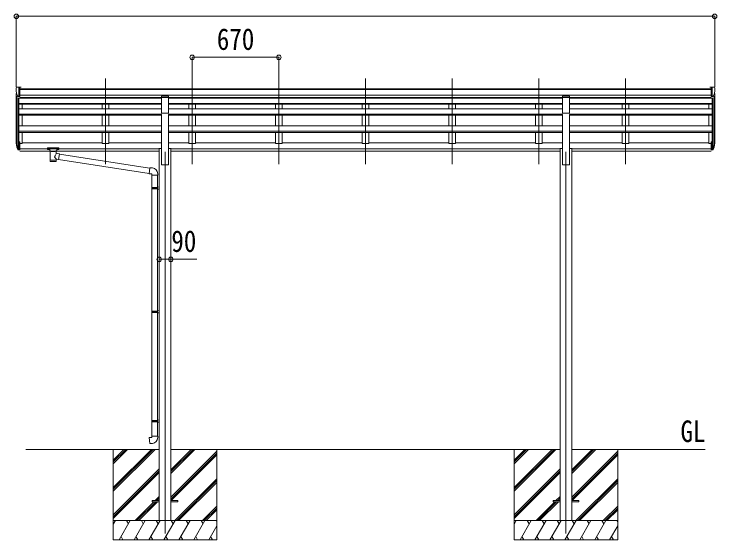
# Model space of a CAD drawing. Units: millimetres at full size. Extents: x -9783 to 33612, y -6828 to 13322.
# Drawn here: x 735 to 6170, y -4116 to -50 of the extents above; entities that cross this region are included whole.
import ezdxf
from ezdxf.enums import TextEntityAlignment as Align

# ---------------------------------------------------------------- set-up
doc = ezdxf.new("R2010")
doc.units = ezdxf.units.MM
doc.header["$LTSCALE"] = 35
doc.header["$PDMODE"] = 32
doc.header["$PDSIZE"] = 35
for name, color, linetype, lineweight in [('0-0_0', 7, 'Continuous', 9), ('0-1_本体', 4, 'Continuous', 9), ('0-2_部品', 7, 'Continuous', 9), ('0-8_PARTS2', 2, 'Continuous', 9), ('0-A_寸法', 6, 'Continuous', 9)]:
    doc.layers.add(name, color=color, linetype=linetype, lineweight=lineweight)
doc.styles.add('ＭＳ ゴシック', font='')
doc.styles.get('ＭＳ ゴシック').set_extended_font_data('MS Gothic')

msp = doc.modelspace()

# ---------------------------------------------------------------- linework, layer by layer
at = {"layer": '0-0_0'}
for p, q in [((826.01, -3415.77), (1856.81, -3415.77)), ((1502.01, -3415.77), (1502.01, -4115.77)), ((1502.01, -3709.95), (1796.19, -3415.77)), ((1502.01, -3724.09), (1810.33, -3415.77)), ((1502.01, -3738.23), (1824.47, -3415.77)), ((1502.01, -3526.1), (1612.34, -3415.77)), ((1502.01, -3511.96), (1598.2, -3415.77)), ((1502.01, -3497.82), (1584.06, -3415.77)), ((1947.21, -3601.4), (2132.84, -3415.77)), ((1947.21, -3587.26), (2118.7, -3415.77)), ((1947.21, -3573.12), (2104.56, -3415.77)), ((1947.21, -3415.77), (4956.81, -3415.77)), ((2302.01, -3415.77), (2302.01, -4115.77)), ((4602.01, -3415.77), (4602.01, -4115.77)), ((4602.01, -3709.95), (4896.19, -3415.77)), ((4602.01, -3724.09), (4910.33, -3415.77)), ((4602.01, -3738.23), (4924.47, -3415.77)), ((4602.01, -3526.1), (4712.34, -3415.77)), ((4602.01, -3511.96), (4698.2, -3415.77)), ((4602.01, -3497.82), (4684.06, -3415.77)), ((5047.21, -3415.77), (6078.01, -3415.77)), ((5047.21, -3601.4), (5232.84, -3415.77)), ((5047.21, -3587.26), (5218.7, -3415.77)), ((5047.21, -3573.12), (5204.56, -3415.77)), ((5402.01, -3415.77), (5402.01, -4115.77)), ((1947.21, -3785.25), (2302.01, -3430.45)), ((1947.21, -3799.39), (2302.01, -3444.59)), ((1949.47, -3811.27), (2302.01, -3458.73)), ((5047.21, -3785.25), (5402.01, -3430.45)), ((5047.21, -3799.39), (5402.01, -3444.59)), ((5049.47, -3811.27), (5402.01, -3458.73)), ((1502.01, -3922.08), (1856.81, -3567.28)), ((1502.01, -3936.22), (1856.81, -3581.42)), ((4602.01, -3922.08), (4956.81, -3567.28)), ((4602.01, -3936.22), (4956.81, -3581.42)), ((1502.01, -3950.36), (1856.81, -3595.57)), ((4602.01, -3950.36), (4956.81, -3595.57)), ((1978.82, -3965.77), (2302.01, -3642.58)), ((1992.96, -3965.77), (2302.01, -3656.72)), ((2007.1, -3965.77), (2302.01, -3670.87)), ((5078.82, -3965.77), (5402.01, -3642.58)), ((5092.96, -3965.77), (5402.01, -3656.72)), ((5107.1, -3965.77), (5402.01, -3670.87)), ((1824.95, -3811.27), (1856.81, -3779.41)), ((1839.09, -3811.27), (1856.81, -3793.56)), ((4924.95, -3811.27), (4956.81, -3779.41)), ((4939.09, -3811.27), (4956.81, -3793.56)), ((1670.45, -3965.77), (1815.95, -3820.27)), ((1684.59, -3965.77), (1830.09, -3820.27)), ((1698.74, -3965.77), (1844.24, -3820.27)), ((1853.24, -3811.27), (1856.81, -3807.7)), ((2190.95, -3965.77), (2302.01, -3854.71)), ((4770.45, -3965.77), (4915.95, -3820.27)), ((4784.59, -3965.77), (4930.09, -3820.27)), ((4798.74, -3965.77), (4944.24, -3820.27)), ((4953.24, -3811.27), (4956.81, -3807.7)), ((5290.95, -3965.77), (5402.01, -3854.71)), ((2205.09, -3965.77), (2302.01, -3868.86)), ((2219.24, -3965.77), (2302.01, -3883)), ((5305.09, -3965.77), (5402.01, -3868.86)), ((5319.24, -3965.77), (5402.01, -3883)), ((2302.01, -3965.77), (1502.01, -3965.77)), ((1502.01, -3993.27), (1517.89, -3965.77)), ((1546.76, -4115.77), (1633.36, -3965.77)), ((1618.36, -3991.75), (1603.36, -3965.77)), ((1662.23, -4115.77), (1748.83, -3965.77)), ((1733.83, -3991.75), (1718.83, -3965.77)), ((1777.7, -4115.77), (1864.3, -3965.77)), ((1849.3, -3991.75), (1834.3, -3965.77)), ((1893.17, -4115.77), (1979.77, -3965.77)), ((1964.77, -3991.75), (1949.77, -3965.77)), ((2008.64, -4115.77), (2095.24, -3965.77)), ((2080.24, -3991.75), (2065.24, -3965.77)), ((2124.11, -4115.77), (2210.71, -3965.77)), ((2180.71, -3965.77), (2195.71, -3991.75)), ((2296.18, -3965.77), (2302.01, -3975.87)), ((5402.01, -3965.77), (4602.01, -3965.77)), ((4602.01, -3993.27), (4617.89, -3965.77)), ((4646.76, -4115.77), (4733.36, -3965.77)), ((4718.36, -3991.75), (4703.36, -3965.77)), ((4762.23, -4115.77), (4848.83, -3965.77)), ((4833.83, -3991.75), (4818.83, -3965.77)), ((4877.7, -4115.77), (4964.3, -3965.77)), ((4949.3, -3991.75), (4934.3, -3965.77)), ((4993.17, -4115.77), (5079.77, -3965.77)), ((5064.77, -3991.75), (5049.77, -3965.77)), ((5108.64, -4115.77), (5195.24, -3965.77)), ((5180.24, -3991.75), (5165.24, -3965.77)), ((5224.11, -4115.77), (5310.71, -3965.77)), ((5280.71, -3965.77), (5295.71, -3991.75)), ((5396.18, -3965.77), (5402.01, -3975.87)), ((2239.58, -4115.77), (2302.01, -4007.63)), ((5339.58, -4115.77), (5402.01, -4007.63)), ((1502.01, -4115.77), (2302.01, -4115.77)), ((1561.75, -4089.79), (1576.75, -4115.77)), ((1677.23, -4089.79), (1692.22, -4115.77)), ((1792.7, -4089.79), (1807.7, -4115.77)), ((1908.17, -4089.79), (1923.17, -4115.77)), ((2023.64, -4089.79), (2038.63, -4115.77)), ((2139.11, -4089.79), (2154.1, -4115.77)), ((2254.58, -4089.79), (2269.57, -4115.77)), ((4602.01, -4115.77), (5402.01, -4115.77)), ((4661.75, -4089.79), (4676.75, -4115.77)), ((4777.23, -4089.79), (4792.22, -4115.77)), ((4892.7, -4089.79), (4907.7, -4115.77)), ((5008.17, -4089.79), (5023.17, -4115.77)), ((5123.64, -4089.79), (5138.63, -4115.77)), ((5239.11, -4089.79), (5254.1, -4115.77)), ((5354.58, -4089.79), (5369.57, -4115.77))]:
    msp.add_line(p, q, dxfattribs=at)
at = {"layer": '0-1_本体'}
for p, q in [((778.51, -627.22), (6125.51, -627.22)), ((778.51, -632.57), (6125.51, -632.57)), ((752.01, -1052.95), (752.01, -663.97)), ((756.29, -682.77), (756.29, -1075.53)), ((766.01, -698.13), (766.01, -1093.53)), ((772.01, -698.6), (772.01, -1049.09)), ((772.01, -699.14), (1874.51, -699.14)), ((778.51, -676.1), (6125.51, -676.1)), ((778.51, -693.77), (6125.51, -693.77)), ((778.51, -696.14), (1874.51, -696.14)), ((797.01, -699.14), (797.01, -696.14)), ((1417.01, -696.23), (1417.01, -698.53)), ((1467.01, -696.23), (1467.01, -698.53)), ((4974.51, -696.14), (1929.51, -696.14)), ((4974.51, -699.14), (1929.51, -699.14)), ((2087.01, -696.23), (2087.01, -698.53)), ((2137.01, -696.23), (2137.01, -698.53)), ((2757.01, -696.23), (2757.01, -699.06)), ((2807.01, -696.23), (2807.01, -699.06)), ((3427.01, -696.14), (3427.01, -699.14)), ((3477.01, -696.14), (3477.01, -699.14)), ((4097.01, -696.14), (4097.01, -699.14)), ((4147.01, -696.14), (4147.01, -699.14)), ((4767.01, -696.14), (4767.01, -699.14)), ((4817.01, -696.14), (4817.01, -699.14)), ((6125.51, -696.14), (5029.51, -696.14)), ((6132.01, -699.14), (5029.51, -699.14)), ((5437.01, -696.14), (5437.01, -699.14)), ((5487.01, -696.14), (5487.01, -699.14)), ((6107.01, -699.14), (6107.01, -696.14)), ((6132.01, -698.6), (6132.01, -1049.09)), ((6138.01, -698.13), (6138.01, -1093.53)), ((6147.73, -682.77), (6147.73, -1075.53)), ((6152.01, -1052.95), (6152.01, -663.97)), ((1874.51, -741.3), (772.01, -741.3)), ((1874.51, -742.69), (772.01, -742.69)), ((1874.51, -746.47), (772.01, -746.47)), ((797.01, -782.54), (797.01, -746.47)), ((1417.01, -746.47), (1417.01, -782.54)), ((1467.01, -746.47), (1467.01, -782.54)), ((4974.51, -741.3), (1929.51, -741.3)), ((4974.51, -742.69), (1929.51, -742.69)), ((4974.51, -746.47), (1929.51, -746.47)), ((2087.01, -746.47), (2087.01, -782.54)), ((2137.01, -746.47), (2137.01, -782.54)), ((2757.01, -746.47), (2757.01, -782.54)), ((2807.01, -746.47), (2807.01, -782.54)), ((3427.01, -746.47), (3427.01, -782.54)), ((3477.01, -746.47), (3477.01, -782.54)), ((4097.01, -746.47), (4097.01, -782.54)), ((4147.01, -746.47), (4147.01, -782.54)), ((4767.01, -746.47), (4767.01, -782.54)), ((4817.01, -746.47), (4817.01, -782.54)), ((6132.01, -741.3), (5029.51, -741.3)), ((6132.01, -742.69), (5029.51, -742.69)), ((6132.01, -746.47), (5029.51, -746.47)), ((5437.01, -746.47), (5437.01, -782.54)), ((5487.01, -746.47), (5487.01, -782.54)), ((6107.01, -782.54), (6107.01, -746.47)), ((1874.51, -782.54), (772.01, -782.54)), ((4974.51, -782.54), (1929.51, -782.54)), ((6132.01, -782.54), (5029.51, -782.54)), ((1874.51, -823.28), (772.01, -823.28)), ((1874.51, -824.76), (772.01, -824.76)), ((1874.51, -831.55), (772.01, -831.55)), ((797.01, -914.91), (797.01, -831.55)), ((1417.01, -831.55), (1417.01, -914.6)), ((1467.01, -831.55), (1467.01, -914.6)), ((1874.51, -1215.79), (1874.51, -827.56)), ((4974.51, -823.28), (1929.51, -823.28)), ((4974.51, -824.76), (1929.51, -824.76)), ((1929.51, -1215.79), (1929.51, -827.56)), ((4974.51, -831.55), (1929.51, -831.55)), ((2087.01, -831.55), (2087.01, -914.6)), ((2137.01, -831.55), (2137.01, -914.6)), ((2757.01, -831.55), (2757.01, -914.6)), ((2807.01, -831.55), (2807.01, -914.6)), ((3427.01, -831.55), (3427.01, -914.91)), ((3477.01, -831.55), (3477.01, -914.91)), ((4097.01, -831.55), (4097.01, -914.91)), ((4147.01, -831.55), (4147.01, -914.91)), ((4767.01, -831.55), (4767.01, -914.91)), ((4817.01, -831.55), (4817.01, -914.91)), ((4974.51, -1215.79), (4974.51, -827.56)), ((6132.01, -823.28), (5029.51, -823.28)), ((6132.01, -824.76), (5029.51, -824.76)), ((5029.51, -1215.79), (5029.51, -827.56)), ((6132.01, -831.55), (5029.51, -831.55)), ((5437.01, -831.55), (5437.01, -914.91)), ((5487.01, -831.55), (5487.01, -914.91)), ((6107.01, -914.91), (6107.01, -831.55)), ((772.01, -914.91), (1874.51, -914.91)), ((1929.51, -914.91), (4974.51, -914.91)), ((5029.51, -914.91), (6132.01, -914.91)), ((1874.51, -954.12), (772.01, -954.12)), ((1874.51, -955.59), (772.01, -955.59)), ((1874.51, -965.25), (772.01, -965.25)), ((797.01, -1051.32), (797.01, -965.25)), ((1417.01, -965.08), (1417.01, -1051.32)), ((1467.01, -965.08), (1467.01, -1051.32)), ((4974.51, -954.12), (1929.51, -954.12)), ((4974.51, -955.59), (1929.51, -955.59)), ((4974.51, -965.25), (1929.51, -965.25)), ((2087.01, -965.08), (2087.01, -1051.32)), ((2137.01, -965.08), (2137.01, -1051.32)), ((2757.01, -965.08), (2757.01, -1051.32)), ((2807.01, -965.08), (2807.01, -1051.32)), ((3427.01, -965.08), (3427.01, -1051.32)), ((3477.01, -965.08), (3477.01, -1051.32)), ((4097.01, -965.08), (4097.01, -1051.32)), ((4147.01, -965.08), (4147.01, -1051.32)), ((4767.01, -965.08), (4767.01, -1051.32)), ((4817.01, -965.08), (4817.01, -1051.32)), ((6132.01, -954.12), (5029.51, -954.12)), ((6132.01, -955.59), (5029.51, -955.59)), ((6132.01, -965.25), (5029.51, -965.25)), ((5437.01, -965.08), (5437.01, -1051.32)), ((5487.01, -965.08), (5487.01, -1051.32)), ((6107.01, -1051.32), (6107.01, -965.25)), ((797.01, -1051.3), (778.51, -1051.3)), ((797.01, -1046.5), (1417.01, -1046.5)), ((1467.01, -1051.3), (1417.01, -1051.3)), ((1467.01, -1046.5), (1874.51, -1046.5)), ((1856.81, -1085.77), (1856.81, -3965.77)), ((1929.51, -1046.5), (2087.01, -1046.5)), ((1947.21, -1085.77), (1947.21, -3965.77)), ((2137.01, -1051.3), (2087.01, -1051.3)), ((2137.01, -1046.5), (2757.01, -1046.5)), ((2807.01, -1051.3), (2757.01, -1051.3)), ((2807.01, -1046.5), (3427.01, -1046.5)), ((3477.01, -1051.3), (3427.01, -1051.3)), ((3477.01, -1046.5), (4097.01, -1046.5)), ((4147.01, -1051.3), (4097.01, -1051.3)), ((4147.01, -1046.5), (4767.01, -1046.5)), ((4817.01, -1051.3), (4767.01, -1051.3)), ((4817.01, -1046.5), (4974.51, -1046.5)), ((4956.81, -1085.77), (4956.81, -3965.77)), ((5029.51, -1046.5), (5437.01, -1046.5)), ((5047.21, -1085.77), (5047.21, -3965.77)), ((5487.01, -1051.3), (5437.01, -1051.3)), ((5487.01, -1046.5), (6107.01, -1046.5)), ((6107.01, -1051.3), (6125.51, -1051.3)), ((778.51, -1090.81), (1856.81, -1090.81)), ((778.51, -1092.19), (1856.81, -1092.19)), ((778.51, -1109.37), (1010.01, -1109.37)), ((1064.01, -1109.37), (1856.81, -1109.37)), ((1856.81, -1089.41), (1874.51, -1089.41)), ((1929.51, -1089.41), (1947.21, -1089.41)), ((1947.21, -1090.81), (4956.81, -1090.81)), ((1947.21, -1092.19), (4956.81, -1092.19)), ((1947.21, -1109.37), (4956.81, -1109.37)), ((4956.81, -1089.41), (4974.51, -1089.41)), ((5029.51, -1089.41), (5047.21, -1089.41)), ((5047.21, -1090.81), (6125.51, -1090.81)), ((5047.21, -1092.19), (6125.51, -1092.19)), ((5047.21, -1109.37), (6125.51, -1109.37)), ((1874.51, -1215.79), (1929.51, -1215.79)), ((4974.51, -1215.79), (5029.51, -1215.79))]:
    msp.add_line(p, q, dxfattribs=at)
at = {"layer": '0-2_部品'}
for p, q in [((750.21, -623.51), (750.21, -624.14)), ((757.12, -614.7), (753.05, -620.51)), ((760.21, -614.14), (757.88, -614.28)), ((760.21, -614.14), (778.71, -614.14)), ((772.21, -687.12), (772.21, -614.14)), ((778.71, -614.14), (788.71, -614.22)), ((778.71, -686.12), (778.71, -614.14)), ((788.71, -615.74), (788.71, -614.22)), ((6125.71, -614.14), (6115.71, -614.22)), ((6115.71, -615.74), (6115.71, -614.22)), ((6125.71, -686.12), (6125.71, -614.14)), ((6144.21, -614.14), (6125.71, -614.14)), ((6132.21, -687.12), (6132.21, -614.14)), ((6144.21, -614.14), (6146.54, -614.28)), ((6147.3, -614.7), (6151.37, -620.51)), ((6154.21, -623.51), (6154.21, -624.14)), ((764.59, -685.31), (755.31, -669.24)), ((772.21, -687.12), (767, -686.8)), ((778.71, -686.12), (772.21, -686.12)), ((1874.71, -684.37), (1929.71, -684.37)), ((1874.71, -816.08), (1874.71, -684.37)), ((1929.71, -816.08), (1929.71, -684.37)), ((4974.71, -684.37), (5029.71, -684.37)), ((4974.71, -816.08), (4974.71, -684.37)), ((5029.71, -816.08), (5029.71, -684.37)), ((6125.71, -686.12), (6132.21, -686.12)), ((6132.21, -687.12), (6137.42, -686.8)), ((6139.83, -685.31), (6149.11, -669.24)), ((1874.71, -816.08), (1929.71, -816.08)), ((4974.71, -816.08), (5029.71, -816.08)), ((754.6, -1063.65), (764.77, -1082.83)), ((765.78, -1081.58), (756.02, -1063.16)), ((757.19, -1080.51), (764.77, -1098)), ((772.21, -1082.33), (767.08, -1082.33)), ((772.21, -1084.33), (767.37, -1084.33)), ((772.21, -1037.61), (772.21, -1099.5)), ((778.71, -1037.61), (772.21, -1037.61)), ((778.71, -1075.93), (772.21, -1075.93)), ((778.71, -1081.33), (772.21, -1081.33)), ((778.71, -1037.61), (778.71, -1098.68)), ((993.71, -1085.77), (993.71, -1096.53)), ((993.71, -1085.96), (993.71, -1087.5)), ((995.71, -1085.11), (1078.71, -1085.11)), ((1080.71, -1085.77), (1080.71, -1096.53)), ((6125.71, -1037.61), (6125.71, -1098.68)), ((6125.71, -1037.61), (6132.21, -1037.61)), ((6125.71, -1075.93), (6132.21, -1075.93)), ((6125.71, -1081.33), (6132.21, -1081.33)), ((6132.21, -1037.61), (6132.21, -1099.5)), ((6132.21, -1082.33), (6137.34, -1082.33)), ((6132.21, -1084.33), (6137.06, -1084.33)), ((6138.64, -1081.58), (6148.4, -1063.16)), ((6149.82, -1063.65), (6139.65, -1082.83)), ((6147.23, -1080.51), (6139.65, -1098)), ((772.21, -1099.5), (767.37, -1099.5)), ((778.71, -1098.68), (772.21, -1098.68)), ((995.71, -1087.28), (1078.71, -1087.28)), ((995.71, -1097.19), (1010.21, -1097.19)), ((1010.21, -1104), (1010.21, -1093.73)), ((1014.31, -1108.5), (1014.29, -1188.79)), ((1060.11, -1126.07), (1060.11, -1108.49)), ((1085.33, -1129.98), (1060.11, -1126.07)), ((1064.21, -1104), (1064.21, -1093.73)), ((1064.21, -1097.19), (1078.71, -1097.19)), ((1085.33, -1129.98), (1078.31, -1175.24)), ((1782.92, -1240.27), (1085.02, -1132)), ((6125.71, -1098.68), (6132.21, -1098.68)), ((6132.21, -1099.5), (6137.06, -1099.5)), ((1060.13, -1188.79), (1060.11, -1172.17)), ((1060.11, -1172.42), (1078.31, -1175.24)), ((1779.25, -1282.2), (1078.58, -1173.5)), ((1803.93, -1240.08), (1783.1, -1238.26)), ((1799.01, -1295.83), (1845.01, -1295.83)), ((1801.01, -1295.83), (1801.01, -1389.83)), ((1843.01, -1295.83), (1843.01, -1387.27)), ((1845.01, -1295.83), (1845.01, -1284.91)), ((1799.01, -1391.83), (1800.01, -1389.83)), ((1799.01, -1391.83), (1843.01, -1391.83)), ((1799.01, -1391.83), (1799.01, -1399.83)), ((1799.01, -1399.83), (1843.01, -1399.83)), ((1799.01, -1399.83), (1800.01, -1401.83)), ((1800.01, -1389.83), (1843.01, -1389.83)), ((1800.01, -1401.83), (1843.01, -1401.83)), ((1801.01, -1401.83), (1801.01, -2346.02)), ((1838.53, -1391.83), (1838.1, -1389.83)), ((1841.01, -1387.33), (1857.01, -1386.86)), ((1841.01, -1389.33), (1841.01, -1387.33)), ((1841.01, -1389.33), (1843.01, -1389.33)), ((1841.01, -1404.33), (1841.01, -1402.33)), ((1841.01, -1404.33), (1857.01, -1404.8)), ((1843.01, -1404.39), (1843.01, -2343.46)), ((1857.01, -1386.86), (1857.01, -1404.8)), ((1799.01, -2348.02), (1800.01, -2346.02)), ((1799.01, -2348.02), (1843.01, -2348.02)), ((1799.01, -2348.02), (1799.01, -2356.02)), ((1799.01, -2356.02), (1843.01, -2356.02)), ((1799.01, -2356.02), (1800.01, -2358.02)), ((1800.01, -2346.02), (1843.01, -2346.02)), ((1800.01, -2358.02), (1843.01, -2358.02)), ((1801.01, -2358.02), (1801.01, -3191.18)), ((1838.53, -2348.02), (1838.1, -2346.02)), ((1841.01, -2343.52), (1857.01, -2343.05)), ((1841.01, -2345.52), (1841.01, -2343.52)), ((1841.01, -2345.52), (1843.01, -2345.52)), ((1841.01, -2360.52), (1841.01, -2358.52)), ((1841.01, -2360.52), (1857.01, -2360.99)), ((1843.01, -2360.57), (1843.01, -3188.62)), ((1857.01, -2343.05), (1857.01, -2360.99)), ((1799.01, -3193.18), (1800.01, -3191.18)), ((1799.01, -3193.18), (1843.01, -3193.18)), ((1799.01, -3193.18), (1799.01, -3201.18)), ((1799.01, -3201.18), (1843.01, -3201.18)), ((1799.01, -3201.18), (1800.01, -3203.18)), ((1800.01, -3191.18), (1843.01, -3191.18)), ((1800.01, -3203.18), (1843.01, -3203.18)), ((1801.01, -3203.18), (1801.01, -3313.18)), ((1838.53, -3193.18), (1838.1, -3191.18)), ((1841.01, -3188.68), (1857.01, -3188.2)), ((1841.01, -3190.68), (1841.01, -3188.68)), ((1841.01, -3190.68), (1843.01, -3190.68)), ((1841.01, -3205.68), (1841.01, -3203.68)), ((1841.01, -3205.68), (1857.01, -3206.15)), ((1843.01, -3205.73), (1843.01, -3313.18)), ((1857.01, -3188.2), (1857.01, -3206.15)), ((1799.01, -3313.18), (1845.01, -3313.18)), ((1799.01, -3323.18), (1799.01, -3313.18)), ((1845.01, -3313.18), (1845.01, -3324.09))]:
    msp.add_line(p, q, dxfattribs=at)
at = {"layer": '0-2_部品', "color": 4}
for p, q in [((1802.21, -3811.27), (1802.21, -3820.27)), ((1857.01, -3811.27), (1802.21, -3811.27)), ((1857.01, -3820.27), (1802.21, -3820.27)), ((2001.81, -3811.27), (1947.01, -3811.27)), ((4902.01, -3811.27), (4902.01, -3820.27)), ((4956.81, -3811.27), (4902.01, -3811.27)), ((4956.81, -3820.27), (4902.01, -3820.27)), ((5101.61, -3811.27), (5046.81, -3811.27))]:
    msp.add_line(p, q, dxfattribs=at)
at = {"layer": '0-2_部品'}
for points in [[(993.71, -1085.77), (993.75, -1085.57), (993.83, -1085.44), (993.93, -1085.34), (994.03, -1085.28), (994.15, -1085.24), (994.44, -1085.18), (994.93, -1085.13), (995.48, -1085.11), (995.71, -1085.11)], [(1078.71, -1085.11), (1079.06, -1085.11), (1079.59, -1085.14), (1080.04, -1085.19), (1080.35, -1085.26), (1080.52, -1085.36), (1080.63, -1085.5), (1080.7, -1085.68), (1080.71, -1085.77)], [(993.71, -1096.53), (993.75, -1096.73), (993.83, -1096.86), (993.93, -1096.96), (994.03, -1097.02), (994.15, -1097.06), (994.44, -1097.12), (994.93, -1097.17), (995.48, -1097.19), (995.71, -1097.19)], [(1010.25, -1103.94), (1010.22, -1104.3), (1010.47, -1105.26), (1010.99, -1106.14), (1011.8, -1106.98), (1012.91, -1107.78), (1014.31, -1108.5)], [(1060.11, -1108.49), (1060.34, -1108.4), (1061.7, -1107.66), (1062.81, -1106.81), (1063.57, -1105.95), (1064.03, -1105.05), (1064.2, -1104.16)], [(1078.71, -1097.19), (1079.06, -1097.19), (1079.59, -1097.16), (1080.04, -1097.11), (1080.35, -1097.04), (1080.52, -1096.94), (1080.63, -1096.8), (1080.7, -1096.62), (1080.71, -1096.53)], [(1783.1, -1238.26), (1779.09, -1284.08), (1799.01, -1285.83), (1799.01, -1295.83)], [(1838.53, -1391.83), (1838.53, -1399.83), (1838.1, -1401.83)], [(1841.01, -1402.33), (1843.01, -1402.33), (1843.01, -1389.33)], [(1838.53, -2348.02), (1838.53, -2356.02), (1838.1, -2358.02)], [(1841.01, -2358.52), (1843.01, -2358.52), (1843.01, -2345.52)], [(1838.53, -3193.18), (1838.53, -3201.18), (1838.1, -3203.18)], [(1841.01, -3203.68), (1843.01, -3203.68), (1843.01, -3190.68)], [(1803.93, -3368.92), (1783.1, -3370.74), (1779.09, -3324.92), (1799.01, -3323.18)]]:
    msp.add_lwpolyline(points, dxfattribs=at)
at = {"layer": '0-2_部品', "color": 4}
for points in [[(2001.81, -3811.27), (2001.81, -3820.27), (1947.01, -3820.27)], [(5101.61, -3811.27), (5101.61, -3820.27), (5046.81, -3820.27)]]:
    msp.add_lwpolyline(points, dxfattribs=at)
at = {"layer": '0-2_部品'}
for centre, radius, start, end in [((753.21, -623.51), 3, 93, 180), ((952.21, -624.14), 202, 180, 192.90261), ((757.94, -615.28), 1, 93.5, 145), ((6146.48, -615.28), 1, 35, 86.5), ((5952.21, -624.14), 202, 347.09739, 0), ((6151.21, -623.51), 3, 0, 87), ((767.18, -683.81), 3, 210, 266.5), ((6137.24, -683.81), 3, 273.5, 330), ((840.87, -1041.49), 89.07, 174.49576, 194.41188), ((840.16, -1037.21), 88.05, 177.22392, 197.21071), ((885.43, -1044.43), 133.22, 183.27987, 195.71302), ((767.37, -1081.33), 3, 210, 270), ((767.08, -1080.83), 1.5, 210, 270), ((6137.06, -1081.33), 3, 270, 330), ((6137.34, -1080.83), 1.5, 270, 330), ((6018.99, -1044.43), 133.22, 344.28698, 356.72013), ((6064.26, -1037.21), 88.05, 342.78929, 2.77608), ((6063.55, -1041.49), 89.07, 345.58812, 5.50424), ((767.37, -1096.5), 3, 210, 270), ((6137.06, -1096.5), 3, 270, 330), ((1800.01, -1284.91), 45, 0, 85), ((1800.01, -3324.09), 45, 275, 0)]:
    msp.add_arc(centre, radius, start, end, dxfattribs=at)
for centre, major_axis, ratio, start_param, end_param in [((995.71, -1087.5), (2, 0), 0.109601, 1.5707963, 3.1415927), ((1037.21, -1093.73), (27, 0), 0.122176, 6.2831853, 9.424778), ((1037.22, -1108.96), (-22.91, 0.42), 0.072511, 0.0008029, 1.5715993), ((1037.22, -1110.58), (-22.91, 0.42), 0.072511, 0.0008029, 1.5715993), ((1037.2, -1108.96), (22.92, 0.42), 0.07247, 4.71158, 6.2823764), ((1037.2, -1110.58), (22.92, 0.42), 0.07247, 4.71158, 6.2823764), ((1037.21, -1152.62), (-22.81, -26.62), 0.234429, 1.6855472, 3.1268519), ((1048.21, -1104), (16, 0), 0.361356, 6.2636979, 6.2831853), ((1078.71, -1087.5), (2, 0), 0.109601, 0, 1.5707963), ((1037.21, -1188.79), (22.92, 0), 0.101955, 3.1415499, 6.2833984), ((1037.21, -1176.35), (22.91, 0), 0.122865, 3.1415927, 6.2831853), ((1039.77, -1149.97), (20.32, -22.25), 0.045535, 0.0389954, 1.3075346)]:
    msp.add_ellipse(centre, major_axis=major_axis, ratio=ratio, start_param=start_param, end_param=end_param, dxfattribs=at)
at = {"layer": '0-8_PARTS2'}
for p, q in [((1442.01, -1209.57), (1442.01, -547.04)), ((2112.01, -1209.57), (2112.01, -547.04)), ((2782.01, -1209.57), (2782.01, -547.04)), ((3452.01, -1209.57), (3452.01, -547.04)), ((4122.01, -1209.57), (4122.01, -547.04)), ((4792.01, -1209.57), (4792.01, -547.04)), ((5462.01, -1209.57), (5462.01, -547.04)), ((1902.01, -1115.77), (1902.01, -4065.77)), ((5002.01, -1115.77), (5002.01, -4065.77))]:
    msp.add_line(p, q, dxfattribs=at)
at = {"layer": '0-A_寸法'}
for p, q in [((752.01, -67.41), (752.01, -613.03)), ((752.01, -67.41), (6152.01, -67.41)), ((6152.01, -67.41), (6152.01, -613.03)), ((2112.01, -384.03), (2112.01, -613.03)), ((2112.01, -384.03), (2782.01, -384.03)), ((2782.01, -384.03), (2782.01, -613.03)), ((1857.01, -1945.95), (1947.01, -1945.95)), ((1947.01, -1945.95), (2147.01, -1945.95))]:
    msp.add_line(p, q, dxfattribs=at)
for p in [(752.01, -67.41), (6152.01, -67.41), (2112.01, -384.03), (2782.01, -384.03), (1857.01, -1945.95), (1947.01, -1945.95)]:
    msp.add_point(p, dxfattribs=at)

# ---------------------------------------------------------------- texts
at = {"layer": '0-0_0', "style": 'ＭＳ ゴシック', "width": 0.85}
msp.add_text('GL', height=166.8, dxfattribs=at).set_placement((5887.55, -3408.83), align=Align.BOTTOM_LEFT)
at = {"layer": '0-A_寸法', "color": 7, "style": 'ＭＳ ゴシック', "width": 0.85}
for s, p in [('670', (2302.64, -377.03)), ('90', (1950.76, -1938.95))]:
    msp.add_text(s, height=166.8, dxfattribs=at).set_placement(p, align=Align.BOTTOM_LEFT)

doc.saveas('drawing.dxf')
